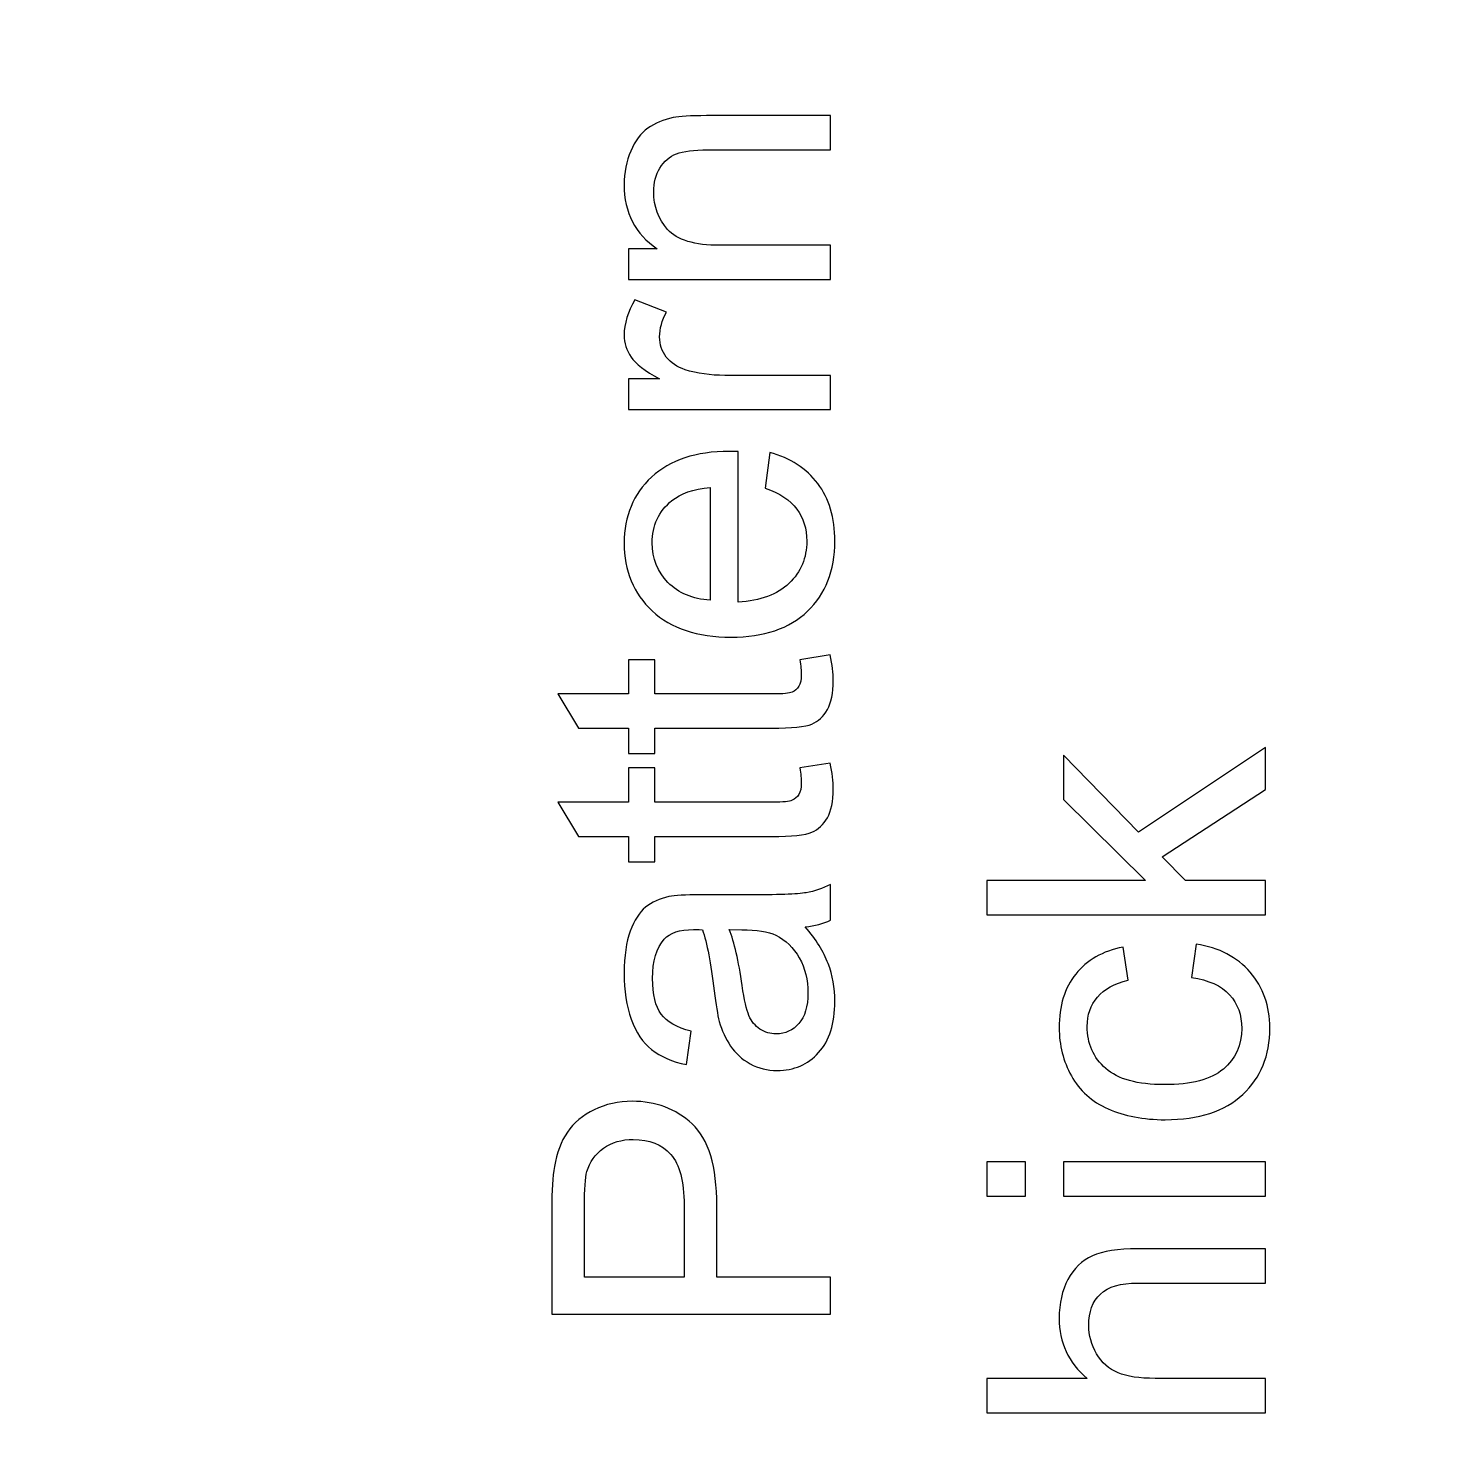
# Model space of a CAD drawing. Header units: millimetres. Extents: x -870 to 610, y 34 to 322.
# Drawn here: x 291.31 to 314.47, y 84.25 to 107.1 of the extents above; entities that cross this region are included whole.
import ezdxf

# ---------------------------------------------------------------- set-up
doc = ezdxf.new("R2010")
doc.units = ezdxf.units.MM
doc.header["$MEASUREMENT"] = 0
doc.layers.add('Layer 1', color=7, linetype='Continuous')

msp = doc.modelspace()

# ---------------------------------------------------------------- linework, layer by layer
at = {"layer": 'Layer 1', "lineweight": 18}
msp.add_open_spline([(332.6175, 120.2091), (331.9328, 109.9066), (326.5113, 102.8818), (326.7066, 93.4095), (326.7066, 93.4095), (325.8685, 97.7167), (325.0866, 101.7728), (324.2752, 106.3126), (324.2752, 106.3126), (323.774, 109.1172), (323.6294, 111.4457), (324.5257, 114.1865), (324.5257, 114.1865), (327.8142, 124.2438), (326.8103, 120.5565), (322.2841, 123.9994), (322.2841, 123.9994), (316.8559, 128.128), (319.6157, 133.1195), (320.0144, 138.9131), (320.0144, 138.9131), (320.3814, 144.2501), (317.1641, 151.1637), (316.8468, 160.7963), (316.8468, 160.7963), (316.427, 173.5515), (319.1108, 177.3388), (320.8758, 187.3063), (320.8758, 187.3063), (321.0554, 188.32), (321.0861, 189.1776), (321.2342, 189.8899), (321.2342, 189.8899), (321.2342, 189.8899), (321.2342, 189.8901), (321.2342, 189.8901), (321.2342, 189.8901), (321.2342, 189.8901), (321.9228, 199.9683), (321.9228, 199.9683), (321.9228, 199.9683), (321.9228, 199.9683), (320.0965, 209.656), (320.0965, 209.656), (320.0965, 209.656), (320.0965, 209.656), (316.7315, 223.237), (316.7315, 223.237), (316.7315, 223.237), (316.7315, 223.237), (315.22, 228.8882), (315.22, 228.8882), (315.22, 228.8882), (315.22, 228.8882), (311.9104, 240.695), (311.9104, 240.695), (311.9104, 240.695), (311.9104, 240.695), (308.6301, 250.4361), (308.6301, 250.4361), (308.6301, 250.4361), (308.6301, 250.4361), (307.4938, 253.9063), (307.4938, 253.9063), (307.4938, 253.9063), (307.4938, 253.9063), (304.574, 262.129), (304.574, 262.129), (304.574, 262.129), (304.5381, 262.1292), (304.5025, 262.1298), (304.4673, 262.1307), (304.4673, 262.1307), (304.4673, 262.1307), (303.9744, 263.8175), (303.9744, 263.8175), (303.9744, 263.8175), (303.9744, 263.8175), (300.3464, 272.5103), (300.3464, 272.5103), (300.3464, 272.5103), (300.3464, 272.5103), (297.2527, 279.3107), (297.2527, 279.3107), (297.2527, 279.3107), (297.2527, 279.3107), (291.7085, 288.572), (291.7085, 288.572), (291.7085, 288.572), (286.5392, 294.7515), (291.6481, 298.0772), (279.3339, 297.4577), (279.3339, 297.4577), (274.9129, 297.2353), (270.7661, 296.7683), (267.0115, 295.5717), (267.0115, 295.5717), (258.4017, 292.8276), (254.9068, 289.4547), (250.3618, 283.9873), (250.3618, 283.9873), (246.1652, 278.939), (242.4721, 272.5814), (240.1362, 265.6399), (240.1362, 265.6399), (238.8329, 261.7673), (238.83, 257.5742), (238.5284, 253.2405), (238.5284, 253.2405), (238.5284, 253.2405), (234.9497, 228.4279), (234.9497, 228.4279), (234.9497, 228.4279), (234.1747, 224.0565), (232.846, 220.9341), (231.9488, 217.0548), (231.9488, 217.0548), (230.6352, 211.375), (235.499, 211.5707), (233.2366, 205.8372), (233.2366, 205.8372), (231.417, 201.2261), (230.271, 200.7573), (231.682, 194.7066), (231.682, 194.7066), (233.9878, 184.8178), (236.6076, 184.2046), (232.3814, 171.0315), (232.3814, 171.0315), (229.4966, 162.0389), (221.8327, 133.5425), (223.8768, 123.6515), (223.8768, 123.6515), (225.0517, 117.9665), (227.4426, 118.7671), (229.7494, 115.447), (229.7494, 115.447), (233.5259, 110.0113), (226.4432, 100.9679), (233.7523, 91.9295), (233.7523, 91.9295), (236.3473, 88.7206), (237.5325, 87.5336), (238.8606, 82.6268), (238.8606, 82.6268), (243.1313, 66.8454), (244.6994, 67.7385), (257.9329, 59.3013), (257.9329, 59.3013), (261.5802, 56.9762), (263.234, 56.3204), (267.6793, 54.6008), (267.6793, 54.6008), (271.2603, 53.2154), (273.6585, 51.1714), (276.4887, 49.2569), (276.4887, 49.2569), (282.5342, 45.1678), (282.9796, 49.177), (288.1531, 48.3621), (288.1531, 48.3621), (291.5639, 47.8251), (294.2783, 43.4396), (297.6865, 43.5331), (297.6865, 43.5331), (303.4294, 43.6912), (301.188, 52.1105), (301.4263, 53.6511), (301.4263, 53.6511), (315.3787, 55.2097), (314.1157, 51.1433), (328.0115, 58.8002), (328.0115, 58.8002), (331.9214, 58.2927), (334.132, 59.2968), (338.7769, 57.8493), (338.7769, 57.8493), (346.8285, 55.3401), (345.5652, 46.2564), (352.715, 48.29), (352.715, 48.29), (356.5178, 49.3717), (357.9204, 59.6355), (367.6172, 68.6903), (367.6172, 68.6903), (371.6574, 72.4633), (374.5299, 77.143), (378.5512, 81.0429), (378.5512, 81.0429), (383.1373, 85.4906), (386.8883, 86.1717), (389.9183, 93.3134), (389.9183, 93.3134), (391.2226, 96.3874), (392.2851, 98.4941), (393.9106, 101.3305), (393.9106, 101.3305), (395.62, 104.3136), (396.8447, 105.833), (398.3015, 108.6025), (398.3015, 108.6025), (404.0878, 119.6044), (407.1152, 132.9808), (403.4503, 146.5534), (403.4503, 146.5534), (401.7639, 152.7994), (399.5885, 158.5347), (398.5197, 165.199), (398.5197, 165.199), (395.4677, 184.2244), (399.7565, 212.3394), (400.5166, 232.0842), (400.5166, 232.0842), (400.8024, 239.5106), (401.5158, 246.6631), (402.0454, 253.9439), (402.0454, 253.9439), (402.7024, 262.981), (404.2764, 267.9184), (398.5386, 273.247), (398.5386, 273.247), (396.7308, 274.8686), (387.2693, 282.3124), (385.5402, 282.9197), (385.5402, 282.9197), (384.4943, 283.2869), (382.1061, 283.7358), (380.7788, 284.1048), (380.7788, 284.1048), (379.4738, 280.4447), (375.923, 270.2337), (375.9882, 266.9426), (375.9882, 266.9426), (376.0408, 264.2755), (375.6945, 260.3292), (375.6167, 257.487), (375.6167, 257.487), (375.2214, 243.0724), (374.8293, 238.1401), (369.7869, 224.4674), (369.7869, 224.4674), (368.0027, 219.629), (366.4294, 216.8619), (365.1151, 211.5074), (365.1151, 211.5074), (364.2507, 207.986), (362.4767, 203.7305), (361.4024, 199.9133), (361.4024, 199.9133), (360.7466, 197.5823), (358.1516, 193.4724), (356.9381, 191.0302), (356.9381, 191.0302), (354.9587, 187.0468), (350.2661, 180.3701), (349.273, 176.8658), (349.273, 176.8658), (349.3367, 176.7933), (341.13, 156.3017), (340.6204, 154.8646), (340.6204, 154.8646), (336.5899, 143.4981), (333.5587, 132.2767), (332.6175, 120.2091)], degree=3, knots=[0, 0, 0, 0, 0.0149254, 0.0149254, 0.0149254, 0.0149254, 0.0298507, 0.0298507, 0.0298507, 0.0298507, 0.0447761, 0.0447761, 0.0447761, 0.0447761, 0.0597015, 0.0597015, 0.0597015, 0.0597015, 0.0746269, 0.0746269, 0.0746269, 0.0746269, 0.0895522, 0.0895522, 0.0895522, 0.0895522, 0.1044776, 0.1044776, 0.1044776, 0.1044776, 0.119403, 0.119403, 0.119403, 0.119403, 0.1343284, 0.1343284, 0.1343284, 0.1343284, 0.1492537, 0.1492537, 0.1492537, 0.1492537, 0.1641791, 0.1641791, 0.1641791, 0.1641791, 0.1791045, 0.1791045, 0.1791045, 0.1791045, 0.1940299, 0.1940299, 0.1940299, 0.1940299, 0.2089552, 0.2089552, 0.2089552, 0.2089552, 0.2238806, 0.2238806, 0.2238806, 0.2238806, 0.238806, 0.238806, 0.238806, 0.238806, 0.2537313, 0.2537313, 0.2537313, 0.2537313, 0.2686567, 0.2686567, 0.2686567, 0.2686567, 0.2835821, 0.2835821, 0.2835821, 0.2835821, 0.2985075, 0.2985075, 0.2985075, 0.2985075, 0.3134328, 0.3134328, 0.3134328, 0.3134328, 0.3283582, 0.3283582, 0.3283582, 0.3283582, 0.3432836, 0.3432836, 0.3432836, 0.3432836, 0.358209, 0.358209, 0.358209, 0.358209, 0.3731343, 0.3731343, 0.3731343, 0.3731343, 0.3880597, 0.3880597, 0.3880597, 0.3880597, 0.4029851, 0.4029851, 0.4029851, 0.4029851, 0.4179104, 0.4179104, 0.4179104, 0.4179104, 0.4328358, 0.4328358, 0.4328358, 0.4328358, 0.4477612, 0.4477612, 0.4477612, 0.4477612, 0.4626866, 0.4626866, 0.4626866, 0.4626866, 0.4776119, 0.4776119, 0.4776119, 0.4776119, 0.4925373, 0.4925373, 0.4925373, 0.4925373, 0.5074627, 0.5074627, 0.5074627, 0.5074627, 0.5223881, 0.5223881, 0.5223881, 0.5223881, 0.5373134, 0.5373134, 0.5373134, 0.5373134, 0.5522388, 0.5522388, 0.5522388, 0.5522388, 0.5671642, 0.5671642, 0.5671642, 0.5671642, 0.5820896, 0.5820896, 0.5820896, 0.5820896, 0.5970149, 0.5970149, 0.5970149, 0.5970149, 0.6119403, 0.6119403, 0.6119403, 0.6119403, 0.6268657, 0.6268657, 0.6268657, 0.6268657, 0.641791, 0.641791, 0.641791, 0.641791, 0.6567164, 0.6567164, 0.6567164, 0.6567164, 0.6716418, 0.6716418, 0.6716418, 0.6716418, 0.6865672, 0.6865672, 0.6865672, 0.6865672, 0.7014925, 0.7014925, 0.7014925, 0.7014925, 0.7164179, 0.7164179, 0.7164179, 0.7164179, 0.7313433, 0.7313433, 0.7313433, 0.7313433, 0.7462687, 0.7462687, 0.7462687, 0.7462687, 0.761194, 0.761194, 0.761194, 0.761194, 0.7761194, 0.7761194, 0.7761194, 0.7761194, 0.7910448, 0.7910448, 0.7910448, 0.7910448, 0.8059701, 0.8059701, 0.8059701, 0.8059701, 0.8208955, 0.8208955, 0.8208955, 0.8208955, 0.8358209, 0.8358209, 0.8358209, 0.8358209, 0.8507463, 0.8507463, 0.8507463, 0.8507463, 0.8656716, 0.8656716, 0.8656716, 0.8656716, 0.880597, 0.880597, 0.880597, 0.880597, 0.8955224, 0.8955224, 0.8955224, 0.8955224, 0.9104478, 0.9104478, 0.9104478, 0.9104478, 0.9253731, 0.9253731, 0.9253731, 0.9253731, 0.9402985, 0.9402985, 0.9402985, 0.9402985, 0.9552239, 0.9552239, 0.9552239, 0.9552239, 0.9701493, 0.9701493, 0.9701493, 0.9701493, 1, 1, 1, 1], dxfattribs=at)
at = {"layer": 'Layer 1'}
for points, knots in [([(304.3945, 103.0029), (304.3945, 103.0029), (301.0988, 103.0029), (301.0988, 103.0029), (301.0988, 103.0029), (301.0988, 103.0029), (301.0988, 103.5046), (301.0988, 103.5046), (301.0988, 103.5046), (301.0988, 103.5046), (301.5666, 103.5046), (301.5666, 103.5046), (301.5666, 103.5046), (301.2079, 103.7459), (301.029, 104.0951), (301.029, 104.5512), (301.029, 104.5512), (301.029, 104.7502), (301.065, 104.9322), (301.1359, 105.0984), (301.1359, 105.0984), (301.2068, 105.2646), (301.301, 105.3894), (301.4163, 105.472), (301.4163, 105.472), (301.5317, 105.5545), (301.6693, 105.6128), (301.828, 105.6456), (301.828, 105.6456), (301.9318, 105.6657), (302.1127, 105.6763), (302.371, 105.6763), (302.371, 105.6763), (302.371, 105.6763), (304.3945, 105.6763), (304.3945, 105.6763), (304.3945, 105.6763), (304.3945, 105.6763), (304.3945, 105.1175), (304.3945, 105.1175), (304.3945, 105.1175), (304.3945, 105.1175), (302.3921, 105.1175), (302.3921, 105.1175), (302.3921, 105.1175), (302.1646, 105.1175), (301.9942, 105.0963), (301.882, 105.0529), (301.882, 105.0529), (301.7698, 105.0095), (301.6799, 104.9322), (301.6121, 104.8222), (301.6121, 104.8222), (301.5455, 104.7121), (301.5116, 104.5819), (301.5116, 104.4338), (301.5116, 104.4338), (301.5116, 104.1967), (301.5867, 103.9924), (301.7381, 103.8199), (301.7381, 103.8199), (301.8884, 103.6474), (302.1752, 103.5617), (302.5964, 103.5617), (302.5964, 103.5617), (302.5964, 103.5617), (304.3945, 103.5617), (304.3945, 103.5617), (304.3945, 103.5617), (304.3945, 103.5617), (304.3945, 103.0029), (304.3945, 103.0029)], [0, 0, 0, 0, 0.0526316, 0.0526316, 0.0526316, 0.0526316, 0.1052632, 0.1052632, 0.1052632, 0.1052632, 0.1578947, 0.1578947, 0.1578947, 0.1578947, 0.2105263, 0.2105263, 0.2105263, 0.2105263, 0.2631579, 0.2631579, 0.2631579, 0.2631579, 0.3157895, 0.3157895, 0.3157895, 0.3157895, 0.3684211, 0.3684211, 0.3684211, 0.3684211, 0.4210526, 0.4210526, 0.4210526, 0.4210526, 0.4736842, 0.4736842, 0.4736842, 0.4736842, 0.5263158, 0.5263158, 0.5263158, 0.5263158, 0.5789474, 0.5789474, 0.5789474, 0.5789474, 0.6315789, 0.6315789, 0.6315789, 0.6315789, 0.6842105, 0.6842105, 0.6842105, 0.6842105, 0.7368421, 0.7368421, 0.7368421, 0.7368421, 0.7894737, 0.7894737, 0.7894737, 0.7894737, 0.8421053, 0.8421053, 0.8421053, 0.8421053, 0.8947368, 0.8947368, 0.8947368, 0.8947368, 1, 1, 1, 1]), ([(304.3945, 100.882), (304.3945, 100.882), (301.0988, 100.882), (301.0988, 100.882), (301.0988, 100.882), (301.0988, 100.882), (301.0988, 101.3836), (301.0988, 101.3836), (301.0988, 101.3836), (301.0988, 101.3836), (301.6037, 101.3836), (301.6037, 101.3836), (301.6037, 101.3836), (301.3698, 101.5117), (301.2153, 101.6302), (301.1412, 101.7392), (301.1412, 101.7392), (301.066, 101.8482), (301.029, 101.9678), (301.029, 102.098), (301.029, 102.098), (301.029, 102.2864), (301.0883, 102.4779), (301.2057, 102.6727), (301.2057, 102.6727), (301.2057, 102.6727), (301.7211, 102.4737), (301.7211, 102.4737), (301.7211, 102.4737), (301.6449, 102.3382), (301.6068, 102.2028), (301.6068, 102.0673), (301.6068, 102.0673), (301.6068, 101.9456), (301.6439, 101.8366), (301.7169, 101.7403), (301.7169, 101.7403), (301.7899, 101.644), (301.8915, 101.5752), (302.0217, 101.5339), (302.0217, 101.5339), (302.2196, 101.4714), (302.4366, 101.4408), (302.6726, 101.4408), (302.6726, 101.4408), (302.6726, 101.4408), (304.3945, 101.4408), (304.3945, 101.4408), (304.3945, 101.4408), (304.3945, 101.4408), (304.3945, 100.882), (304.3945, 100.882)], [0, 0, 0, 0, 0.0714286, 0.0714286, 0.0714286, 0.0714286, 0.1428571, 0.1428571, 0.1428571, 0.1428571, 0.2142857, 0.2142857, 0.2142857, 0.2142857, 0.2857143, 0.2857143, 0.2857143, 0.2857143, 0.3571429, 0.3571429, 0.3571429, 0.3571429, 0.4285714, 0.4285714, 0.4285714, 0.4285714, 0.5, 0.5, 0.5, 0.5, 0.5714286, 0.5714286, 0.5714286, 0.5714286, 0.6428571, 0.6428571, 0.6428571, 0.6428571, 0.7142857, 0.7142857, 0.7142857, 0.7142857, 0.7857143, 0.7857143, 0.7857143, 0.7857143, 0.8571429, 0.8571429, 0.8571429, 0.8571429, 1, 1, 1, 1]), ([(303.3277, 99.6045), (303.3277, 99.6045), (303.4039, 100.1824), (303.4039, 100.1824), (303.4039, 100.1824), (303.7394, 100.0924), (304.0008, 99.9241), (304.186, 99.6786), (304.186, 99.6786), (304.3712, 99.4331), (304.4644, 99.1198), (304.4644, 98.7377), (304.4644, 98.7377), (304.4644, 98.2572), (304.3162, 97.8762), (304.0198, 97.5947), (304.0198, 97.5947), (303.7246, 97.3132), (303.3086, 97.1725), (302.7742, 97.1725), (302.7742, 97.1725), (302.2217, 97.1725), (301.7921, 97.3143), (301.4873, 97.599), (301.4873, 97.599), (301.1814, 97.8837), (301.029, 98.253), (301.029, 98.707), (301.029, 98.707), (301.029, 99.1462), (301.1782, 99.505), (301.4777, 99.7834), (301.4777, 99.7834), (301.7772, 100.0617), (302.1985, 100.2014), (302.7414, 100.2014), (302.7414, 100.2014), (302.7742, 100.2014), (302.8239, 100.2003), (302.8895, 100.1982), (302.8895, 100.1982), (302.8895, 100.1982), (302.8895, 97.744), (302.8895, 97.744), (302.8895, 97.744), (303.2504, 97.7651), (303.5277, 97.8667), (303.7193, 98.0509), (303.7193, 98.0509), (303.9108, 98.234), (304.0071, 98.4636), (304.0071, 98.7377), (304.0071, 98.7377), (304.0071, 98.942), (303.9532, 99.1166), (303.8452, 99.2605), (303.8452, 99.2605), (303.7373, 99.4055), (303.5648, 99.5198), (303.3277, 99.6045)], [0, 0, 0, 0, 0.0625, 0.0625, 0.0625, 0.0625, 0.125, 0.125, 0.125, 0.125, 0.1875, 0.1875, 0.1875, 0.1875, 0.25, 0.25, 0.25, 0.25, 0.3125, 0.3125, 0.3125, 0.3125, 0.375, 0.375, 0.375, 0.375, 0.4375, 0.4375, 0.4375, 0.4375, 0.5, 0.5, 0.5, 0.5, 0.5625, 0.5625, 0.5625, 0.5625, 0.625, 0.625, 0.625, 0.625, 0.6875, 0.6875, 0.6875, 0.6875, 0.75, 0.75, 0.75, 0.75, 0.8125, 0.8125, 0.8125, 0.8125, 0.875, 0.875, 0.875, 0.875, 1, 1, 1, 1]), ([(302.4323, 97.7757), (302.4323, 97.7757), (302.4323, 99.6109), (302.4323, 99.6109), (302.4323, 99.6109), (302.1551, 99.5865), (301.9476, 99.5156), (301.809, 99.4002), (301.809, 99.4002), (301.5941, 99.2235), (301.4862, 98.9928), (301.4862, 98.7102), (301.4862, 98.7102), (301.4862, 98.4541), (301.5719, 98.2393), (301.7434, 98.0646), (301.7434, 98.0646), (301.9148, 97.8911), (302.1445, 97.7948), (302.4323, 97.7757)], [0, 0, 0, 0, 0.1666667, 0.1666667, 0.1666667, 0.1666667, 0.3333333, 0.3333333, 0.3333333, 0.3333333, 0.5, 0.5, 0.5, 0.5, 0.6666667, 0.6666667, 0.6666667, 0.6666667, 1, 1, 1, 1]), ([(303.896, 96.8053), (303.896, 96.8053), (304.3892, 96.8815), (304.3892, 96.8815), (304.3892, 96.8815), (304.422, 96.7248), (304.439, 96.5841), (304.439, 96.4613), (304.439, 96.4613), (304.439, 96.2592), (304.4072, 96.1025), (304.3426, 95.9903), (304.3426, 95.9903), (304.2781, 95.8792), (304.1945, 95.8009), (304.0897, 95.7554), (304.0897, 95.7554), (303.9849, 95.7099), (303.7648, 95.6877), (303.4293, 95.6877), (303.4293, 95.6877), (303.4293, 95.6877), (301.5306, 95.6877), (301.5306, 95.6877), (301.5306, 95.6877), (301.5306, 95.6877), (301.5306, 95.2749), (301.5306, 95.2749), (301.5306, 95.2749), (301.5306, 95.2749), (301.0988, 95.2749), (301.0988, 95.2749), (301.0988, 95.2749), (301.0988, 95.2749), (301.0988, 95.6877), (301.0988, 95.6877), (301.0988, 95.6877), (301.0988, 95.6877), (300.2839, 95.6877), (300.2839, 95.6877), (300.2839, 95.6877), (300.2839, 95.6877), (299.9484, 96.2465), (299.9484, 96.2465), (299.9484, 96.2465), (299.9484, 96.2465), (301.0988, 96.2465), (301.0988, 96.2465), (301.0988, 96.2465), (301.0988, 96.2465), (301.0988, 96.8053), (301.0988, 96.8053), (301.0988, 96.8053), (301.0988, 96.8053), (301.5306, 96.8053), (301.5306, 96.8053), (301.5306, 96.8053), (301.5306, 96.8053), (301.5306, 96.2465), (301.5306, 96.2465), (301.5306, 96.2465), (301.5306, 96.2465), (303.461, 96.2465), (303.461, 96.2465), (303.461, 96.2465), (303.6209, 96.2465), (303.7235, 96.256), (303.769, 96.2761), (303.769, 96.2761), (303.8145, 96.2951), (303.8505, 96.3269), (303.878, 96.3713), (303.878, 96.3713), (303.9045, 96.4158), (303.9182, 96.4793), (303.9182, 96.5618), (303.9182, 96.5618), (303.9182, 96.6232), (303.9108, 96.7047), (303.896, 96.8053)], [0, 0, 0, 0, 0.047619, 0.047619, 0.047619, 0.047619, 0.0952381, 0.0952381, 0.0952381, 0.0952381, 0.1428571, 0.1428571, 0.1428571, 0.1428571, 0.1904762, 0.1904762, 0.1904762, 0.1904762, 0.2380952, 0.2380952, 0.2380952, 0.2380952, 0.2857143, 0.2857143, 0.2857143, 0.2857143, 0.3333333, 0.3333333, 0.3333333, 0.3333333, 0.3809524, 0.3809524, 0.3809524, 0.3809524, 0.4285714, 0.4285714, 0.4285714, 0.4285714, 0.4761905, 0.4761905, 0.4761905, 0.4761905, 0.5238095, 0.5238095, 0.5238095, 0.5238095, 0.5714286, 0.5714286, 0.5714286, 0.5714286, 0.6190476, 0.6190476, 0.6190476, 0.6190476, 0.6666667, 0.6666667, 0.6666667, 0.6666667, 0.7142857, 0.7142857, 0.7142857, 0.7142857, 0.7619048, 0.7619048, 0.7619048, 0.7619048, 0.8095238, 0.8095238, 0.8095238, 0.8095238, 0.8571429, 0.8571429, 0.8571429, 0.8571429, 0.9047619, 0.9047619, 0.9047619, 0.9047619, 1, 1, 1, 1]), ([(311.4884, 92.6459), (311.4884, 92.6459), (306.9418, 92.6459), (306.9418, 92.6459), (306.9418, 92.6459), (306.9418, 92.6459), (306.9418, 93.2047), (306.9418, 93.2047), (306.9418, 93.2047), (306.9418, 93.2047), (309.5315, 93.2047), (309.5315, 93.2047), (309.5315, 93.2047), (309.5315, 93.2047), (308.1927, 94.5255), (308.1927, 94.5255), (308.1927, 94.5255), (308.1927, 94.5255), (308.1927, 95.2473), (308.1927, 95.2473), (308.1927, 95.2473), (308.1927, 95.2473), (309.4172, 93.99), (309.4172, 93.99), (309.4172, 93.99), (309.4172, 93.99), (311.4884, 95.3743), (311.4884, 95.3743), (311.4884, 95.3743), (311.4884, 95.3743), (311.4884, 94.6864), (311.4884, 94.6864), (311.4884, 94.6864), (311.4884, 94.6864), (309.8046, 93.5921), (309.8046, 93.5921), (309.8046, 93.5921), (309.8046, 93.5921), (310.1814, 93.2047), (310.1814, 93.2047), (310.1814, 93.2047), (310.1814, 93.2047), (311.4884, 93.2047), (311.4884, 93.2047), (311.4884, 93.2047), (311.4884, 93.2047), (311.4884, 92.6459), (311.4884, 92.6459)], [0, 0, 0, 0, 0.0769231, 0.0769231, 0.0769231, 0.0769231, 0.1538462, 0.1538462, 0.1538462, 0.1538462, 0.2307692, 0.2307692, 0.2307692, 0.2307692, 0.3076923, 0.3076923, 0.3076923, 0.3076923, 0.3846154, 0.3846154, 0.3846154, 0.3846154, 0.4615385, 0.4615385, 0.4615385, 0.4615385, 0.5384615, 0.5384615, 0.5384615, 0.5384615, 0.6153846, 0.6153846, 0.6153846, 0.6153846, 0.6923077, 0.6923077, 0.6923077, 0.6923077, 0.7692308, 0.7692308, 0.7692308, 0.7692308, 0.8461538, 0.8461538, 0.8461538, 0.8461538, 1, 1, 1, 1]), ([(303.896, 95.0411), (303.896, 95.0411), (304.3892, 95.1173), (304.3892, 95.1173), (304.3892, 95.1173), (304.422, 94.9606), (304.439, 94.8199), (304.439, 94.6971), (304.439, 94.6971), (304.439, 94.495), (304.4072, 94.3383), (304.3426, 94.2261), (304.3426, 94.2261), (304.2781, 94.115), (304.1945, 94.0367), (304.0897, 93.9912), (304.0897, 93.9912), (303.9849, 93.9457), (303.7648, 93.9235), (303.4293, 93.9235), (303.4293, 93.9235), (303.4293, 93.9235), (301.5306, 93.9235), (301.5306, 93.9235), (301.5306, 93.9235), (301.5306, 93.9235), (301.5306, 93.5107), (301.5306, 93.5107), (301.5306, 93.5107), (301.5306, 93.5107), (301.0988, 93.5107), (301.0988, 93.5107), (301.0988, 93.5107), (301.0988, 93.5107), (301.0988, 93.9235), (301.0988, 93.9235), (301.0988, 93.9235), (301.0988, 93.9235), (300.2839, 93.9235), (300.2839, 93.9235), (300.2839, 93.9235), (300.2839, 93.9235), (299.9484, 94.4823), (299.9484, 94.4823), (299.9484, 94.4823), (299.9484, 94.4823), (301.0988, 94.4823), (301.0988, 94.4823), (301.0988, 94.4823), (301.0988, 94.4823), (301.0988, 95.0411), (301.0988, 95.0411), (301.0988, 95.0411), (301.0988, 95.0411), (301.5306, 95.0411), (301.5306, 95.0411), (301.5306, 95.0411), (301.5306, 95.0411), (301.5306, 94.4823), (301.5306, 94.4823), (301.5306, 94.4823), (301.5306, 94.4823), (303.461, 94.4823), (303.461, 94.4823), (303.461, 94.4823), (303.6209, 94.4823), (303.7235, 94.4918), (303.769, 94.5119), (303.769, 94.5119), (303.8145, 94.5309), (303.8505, 94.5627), (303.878, 94.6071), (303.878, 94.6071), (303.9045, 94.6516), (303.9182, 94.7151), (303.9182, 94.7976), (303.9182, 94.7976), (303.9182, 94.859), (303.9108, 94.9405), (303.896, 95.0411)], [0, 0, 0, 0, 0.047619, 0.047619, 0.047619, 0.047619, 0.0952381, 0.0952381, 0.0952381, 0.0952381, 0.1428571, 0.1428571, 0.1428571, 0.1428571, 0.1904762, 0.1904762, 0.1904762, 0.1904762, 0.2380952, 0.2380952, 0.2380952, 0.2380952, 0.2857143, 0.2857143, 0.2857143, 0.2857143, 0.3333333, 0.3333333, 0.3333333, 0.3333333, 0.3809524, 0.3809524, 0.3809524, 0.3809524, 0.4285714, 0.4285714, 0.4285714, 0.4285714, 0.4761905, 0.4761905, 0.4761905, 0.4761905, 0.5238095, 0.5238095, 0.5238095, 0.5238095, 0.5714286, 0.5714286, 0.5714286, 0.5714286, 0.6190476, 0.6190476, 0.6190476, 0.6190476, 0.6666667, 0.6666667, 0.6666667, 0.6666667, 0.7142857, 0.7142857, 0.7142857, 0.7142857, 0.7619048, 0.7619048, 0.7619048, 0.7619048, 0.8095238, 0.8095238, 0.8095238, 0.8095238, 0.8571429, 0.8571429, 0.8571429, 0.8571429, 0.9047619, 0.9047619, 0.9047619, 0.9047619, 1, 1, 1, 1]), ([(303.9817, 92.4492), (304.1585, 92.2417), (304.2823, 92.0417), (304.3553, 91.8501), (304.3553, 91.8501), (304.4284, 91.6586), (304.4644, 91.4533), (304.4644, 91.2331), (304.4644, 91.2331), (304.4644, 90.8712), (304.3765, 90.5928), (304.1998, 90.3981), (304.1998, 90.3981), (304.0241, 90.2034), (303.7987, 90.106), (303.5245, 90.106), (303.5245, 90.106), (303.3637, 90.106), (303.2166, 90.143), (303.0832, 90.2161), (303.0832, 90.2161), (302.9499, 90.2902), (302.844, 90.3865), (302.7636, 90.505), (302.7636, 90.505), (302.6832, 90.6246), (302.6218, 90.7579), (302.5805, 90.9072), (302.5805, 90.9072), (302.5519, 91.0172), (302.5244, 91.1834), (302.4969, 91.4046), (302.4969, 91.4046), (302.444, 91.8554), (302.3794, 92.1888), (302.3053, 92.4015), (302.3053, 92.4015), (302.2291, 92.4036), (302.1805, 92.4047), (302.1604, 92.4047), (302.1604, 92.4047), (301.9339, 92.4047), (301.7741, 92.3518), (301.6809, 92.246), (301.6809, 92.246), (301.555, 92.1031), (301.4925, 91.8904), (301.4925, 91.6088), (301.4925, 91.6088), (301.4925, 91.3453), (301.5391, 91.1506), (301.6312, 91.0257), (301.6312, 91.0257), (301.7233, 90.8998), (301.8873, 90.8077), (302.1212, 90.7474), (302.1212, 90.7474), (302.1212, 90.7474), (302.045, 90.2013), (302.045, 90.2013), (302.045, 90.2013), (301.8111, 90.251), (301.6217, 90.3325), (301.4777, 90.4468), (301.4777, 90.4468), (301.3338, 90.5611), (301.2237, 90.7262), (301.1454, 90.9421), (301.1454, 90.9421), (301.0682, 91.1569), (301.029, 91.4078), (301.029, 91.6914), (301.029, 91.6914), (301.029, 91.9729), (301.0618, 92.2026), (301.1285, 92.3793), (301.1285, 92.3793), (301.1952, 92.555), (301.2777, 92.6852), (301.3782, 92.7677), (301.3782, 92.7677), (301.4788, 92.8503), (301.6058, 92.9085), (301.7592, 92.9423), (301.7592, 92.9423), (301.8545, 92.9603), (302.0259, 92.9699), (302.2725, 92.9699), (302.2725, 92.9699), (302.2725, 92.9699), (303.0134, 92.9699), (303.0134, 92.9699), (303.0134, 92.9699), (303.5309, 92.9699), (303.8579, 92.9815), (303.9966, 93.0048), (303.9966, 93.0048), (304.1352, 93.027), (304.2675, 93.0736), (304.3945, 93.1413), (304.3945, 93.1413), (304.3945, 93.1413), (304.3945, 92.5571), (304.3945, 92.5571), (304.3945, 92.5571), (304.277, 92.501), (304.1394, 92.465), (303.9817, 92.4492)], [0, 0, 0, 0, 0.0357143, 0.0357143, 0.0357143, 0.0357143, 0.0714286, 0.0714286, 0.0714286, 0.0714286, 0.1071429, 0.1071429, 0.1071429, 0.1071429, 0.1428571, 0.1428571, 0.1428571, 0.1428571, 0.1785714, 0.1785714, 0.1785714, 0.1785714, 0.2142857, 0.2142857, 0.2142857, 0.2142857, 0.25, 0.25, 0.25, 0.25, 0.2857143, 0.2857143, 0.2857143, 0.2857143, 0.3214286, 0.3214286, 0.3214286, 0.3214286, 0.3571429, 0.3571429, 0.3571429, 0.3571429, 0.3928571, 0.3928571, 0.3928571, 0.3928571, 0.4285714, 0.4285714, 0.4285714, 0.4285714, 0.4642857, 0.4642857, 0.4642857, 0.4642857, 0.5, 0.5, 0.5, 0.5, 0.5357143, 0.5357143, 0.5357143, 0.5357143, 0.5714286, 0.5714286, 0.5714286, 0.5714286, 0.6071429, 0.6071429, 0.6071429, 0.6071429, 0.6428571, 0.6428571, 0.6428571, 0.6428571, 0.6785714, 0.6785714, 0.6785714, 0.6785714, 0.7142857, 0.7142857, 0.7142857, 0.7142857, 0.75, 0.75, 0.75, 0.75, 0.7857143, 0.7857143, 0.7857143, 0.7857143, 0.8214286, 0.8214286, 0.8214286, 0.8214286, 0.8571429, 0.8571429, 0.8571429, 0.8571429, 0.8928571, 0.8928571, 0.8928571, 0.8928571, 0.9285714, 0.9285714, 0.9285714, 0.9285714, 1, 1, 1, 1]), ([(302.7435, 92.4047), (302.826, 92.2015), (302.8959, 91.8967), (302.953, 91.4903), (302.953, 91.4903), (302.9859, 91.2596), (303.0229, 91.0966), (303.0642, 91.0014), (303.0642, 91.0014), (303.1054, 90.9061), (303.1658, 90.8331), (303.2441, 90.7812), (303.2441, 90.7812), (303.3235, 90.7294), (303.4113, 90.7029), (303.5087, 90.7029), (303.5087, 90.7029), (303.6558, 90.7029), (303.7796, 90.759), (303.878, 90.8722), (303.878, 90.8722), (303.9765, 90.9855), (304.0262, 91.1506), (304.0262, 91.3675), (304.0262, 91.3675), (304.0262, 91.5824), (303.9796, 91.7739), (303.8854, 91.9422), (303.8854, 91.9422), (303.7923, 92.1094), (303.6642, 92.2333), (303.5023, 92.3116), (303.5023, 92.3116), (303.3764, 92.3719), (303.1912, 92.4015), (302.9467, 92.4015), (302.9467, 92.4015), (302.9467, 92.4015), (302.7435, 92.4047), (302.7435, 92.4047)], [0, 0, 0, 0, 0.0909091, 0.0909091, 0.0909091, 0.0909091, 0.1818182, 0.1818182, 0.1818182, 0.1818182, 0.2727273, 0.2727273, 0.2727273, 0.2727273, 0.3636364, 0.3636364, 0.3636364, 0.3636364, 0.4545455, 0.4545455, 0.4545455, 0.4545455, 0.5454545, 0.5454545, 0.5454545, 0.5454545, 0.6363636, 0.6363636, 0.6363636, 0.6363636, 0.7272727, 0.7272727, 0.7272727, 0.7272727, 0.8181818, 0.8181818, 0.8181818, 0.8181818, 1, 1, 1, 1]), ([(310.2819, 91.6215), (310.2819, 91.6215), (310.3581, 92.1676), (310.3581, 92.1676), (310.3581, 92.1676), (310.7338, 92.1072), (311.027, 91.9548), (311.2397, 91.7082), (311.2397, 91.7082), (311.4524, 91.4616), (311.5583, 91.1579), (311.5583, 90.7991), (311.5583, 90.7991), (311.5583, 90.3493), (311.4111, 89.9874), (311.1169, 89.7143), (311.1169, 89.7143), (310.8227, 89.4402), (310.4015, 89.3037), (309.8533, 89.3037), (309.8533, 89.3037), (309.4977, 89.3037), (309.1876, 89.363), (308.9219, 89.4804), (308.9219, 89.4804), (308.6552, 89.5979), (308.4552, 89.7768), (308.3229, 90.0181), (308.3229, 90.0181), (308.1896, 90.2583), (308.1229, 90.5197), (308.1229, 90.8034), (308.1229, 90.8034), (308.1229, 91.16), (308.2129, 91.4532), (308.3938, 91.6797), (308.3938, 91.6797), (308.5748, 91.9072), (308.832, 92.0533), (309.1643, 92.1168), (309.1643, 92.1168), (309.1643, 92.1168), (309.2468, 91.577), (309.2468, 91.577), (309.2468, 91.577), (309.0257, 91.5251), (308.8595, 91.4341), (308.7473, 91.3018), (308.7473, 91.3018), (308.6362, 91.1706), (308.5801, 91.0119), (308.5801, 90.8256), (308.5801, 90.8256), (308.5801, 90.5441), (308.6806, 90.3155), (308.8817, 90.1387), (308.8817, 90.1387), (309.0839, 89.963), (309.4014, 89.8752), (309.8374, 89.8752), (309.8374, 89.8752), (310.2798, 89.8752), (310.6005, 89.9599), (310.8005, 90.1292), (310.8005, 90.1292), (311.0005, 90.2996), (311.101, 90.5208), (311.101, 90.7928), (311.101, 90.7928), (311.101, 91.0129), (311.0344, 91.196), (310.9, 91.3421), (310.9, 91.3421), (310.7666, 91.4892), (310.5602, 91.5823), (310.2819, 91.6215)], [0, 0, 0, 0, 0.05, 0.05, 0.05, 0.05, 0.1, 0.1, 0.1, 0.1, 0.15, 0.15, 0.15, 0.15, 0.2, 0.2, 0.2, 0.2, 0.25, 0.25, 0.25, 0.25, 0.3, 0.3, 0.3, 0.3, 0.35, 0.35, 0.35, 0.35, 0.4, 0.4, 0.4, 0.4, 0.45, 0.45, 0.45, 0.45, 0.5, 0.5, 0.5, 0.5, 0.55, 0.55, 0.55, 0.55, 0.6, 0.6, 0.6, 0.6, 0.65, 0.65, 0.65, 0.65, 0.7, 0.7, 0.7, 0.7, 0.75, 0.75, 0.75, 0.75, 0.8, 0.8, 0.8, 0.8, 0.85, 0.85, 0.85, 0.85, 0.9, 0.9, 0.9, 0.9, 1, 1, 1, 1]), ([(304.3945, 86.1309), (304.3945, 86.1309), (299.8479, 86.1309), (299.8479, 86.1309), (299.8479, 86.1309), (299.8479, 86.1309), (299.8479, 87.8475), (299.8479, 87.8475), (299.8479, 87.8475), (299.8479, 88.1491), (299.8627, 88.3798), (299.8913, 88.5396), (299.8913, 88.5396), (299.9283, 88.7629), (299.9992, 88.9503), (300.103, 89.1016), (300.103, 89.1016), (300.2077, 89.2529), (300.3538, 89.3746), (300.5411, 89.4667), (300.5411, 89.4667), (300.7284, 89.5588), (300.9348, 89.6043), (301.1602, 89.6043), (301.1602, 89.6043), (301.5455, 89.6043), (301.8725, 89.4815), (302.1392, 89.2349), (302.1392, 89.2349), (302.4069, 88.9894), (302.5403, 88.5439), (302.5403, 87.9004), (302.5403, 87.9004), (302.5403, 87.9004), (302.5403, 86.7341), (302.5403, 86.7341), (302.5403, 86.7341), (302.5403, 86.7341), (304.3945, 86.7341), (304.3945, 86.7341), (304.3945, 86.7341), (304.3945, 86.7341), (304.3945, 86.1309), (304.3945, 86.1309)], [0, 0, 0, 0, 0.0833333, 0.0833333, 0.0833333, 0.0833333, 0.1666667, 0.1666667, 0.1666667, 0.1666667, 0.25, 0.25, 0.25, 0.25, 0.3333333, 0.3333333, 0.3333333, 0.3333333, 0.4166667, 0.4166667, 0.4166667, 0.4166667, 0.5, 0.5, 0.5, 0.5, 0.5833333, 0.5833333, 0.5833333, 0.5833333, 0.6666667, 0.6666667, 0.6666667, 0.6666667, 0.75, 0.75, 0.75, 0.75, 0.8333333, 0.8333333, 0.8333333, 0.8333333, 1, 1, 1, 1]), ([(302.0069, 86.7341), (302.0069, 86.7341), (302.0069, 87.9089), (302.0069, 87.9089), (302.0069, 87.9089), (302.0069, 88.2983), (301.9349, 88.5735), (301.7899, 88.7375), (301.7899, 88.7375), (301.6449, 88.9005), (301.4417, 88.982), (301.1782, 88.982), (301.1782, 88.982), (300.9888, 88.982), (300.8258, 88.9344), (300.6903, 88.8381), (300.6903, 88.8381), (300.5549, 88.7418), (300.4649, 88.6148), (300.4215, 88.4581), (300.4215, 88.4581), (300.3951, 88.3565), (300.3813, 88.1692), (300.3813, 87.8972), (300.3813, 87.8972), (300.3813, 87.8972), (300.3813, 86.7341), (300.3813, 86.7341), (300.3813, 86.7341), (300.3813, 86.7341), (302.0069, 86.7341), (302.0069, 86.7341)], [0, 0, 0, 0, 0.1111111, 0.1111111, 0.1111111, 0.1111111, 0.2222222, 0.2222222, 0.2222222, 0.2222222, 0.3333333, 0.3333333, 0.3333333, 0.3333333, 0.4444444, 0.4444444, 0.4444444, 0.4444444, 0.5555556, 0.5555556, 0.5555556, 0.5555556, 0.6666667, 0.6666667, 0.6666667, 0.6666667, 0.7777778, 0.7777778, 0.7777778, 0.7777778, 1, 1, 1, 1]), ([(307.5768, 88.058), (307.5768, 88.058), (306.9418, 88.058), (306.9418, 88.058), (306.9418, 88.058), (306.9418, 88.058), (306.9418, 88.6168), (306.9418, 88.6168), (306.9418, 88.6168), (306.9418, 88.6168), (307.5768, 88.6168), (307.5768, 88.6168), (307.5768, 88.6168), (307.5768, 88.6168), (307.5768, 88.058), (307.5768, 88.058)], [0, 0, 0, 0, 0.2, 0.2, 0.2, 0.2, 0.4, 0.4, 0.4, 0.4, 0.6, 0.6, 0.6, 0.6, 1, 1, 1, 1]), ([(311.4884, 88.058), (311.4884, 88.058), (308.1927, 88.058), (308.1927, 88.058), (308.1927, 88.058), (308.1927, 88.058), (308.1927, 88.6168), (308.1927, 88.6168), (308.1927, 88.6168), (308.1927, 88.6168), (311.4884, 88.6168), (311.4884, 88.6168), (311.4884, 88.6168), (311.4884, 88.6168), (311.4884, 88.058), (311.4884, 88.058)], [0, 0, 0, 0, 0.2, 0.2, 0.2, 0.2, 0.4, 0.4, 0.4, 0.4, 0.6, 0.6, 0.6, 0.6, 1, 1, 1, 1]), ([(311.4884, 84.5263), (311.4884, 84.5263), (306.9418, 84.5263), (306.9418, 84.5263), (306.9418, 84.5263), (306.9418, 84.5263), (306.9418, 85.0851), (306.9418, 85.0851), (306.9418, 85.0851), (306.9418, 85.0851), (308.578, 85.0851), (308.578, 85.0851), (308.578, 85.0851), (308.2742, 85.3444), (308.1229, 85.6714), (308.1229, 86.0672), (308.1229, 86.0672), (308.1229, 86.3096), (308.1705, 86.5202), (308.2668, 86.7001), (308.2668, 86.7001), (308.3631, 86.879), (308.4954, 87.007), (308.6648, 87.0843), (308.6648, 87.0843), (308.8352, 87.1616), (309.0807, 87.1997), (309.4024, 87.1997), (309.4024, 87.1997), (309.4024, 87.1997), (311.4884, 87.1997), (311.4884, 87.1997), (311.4884, 87.1997), (311.4884, 87.1997), (311.4884, 86.6409), (311.4884, 86.6409), (311.4884, 86.6409), (311.4884, 86.6409), (309.4045, 86.6409), (309.4045, 86.6409), (309.4045, 86.6409), (309.1262, 86.6409), (308.923, 86.5805), (308.796, 86.4609), (308.796, 86.4609), (308.669, 86.3403), (308.6055, 86.171), (308.6055, 85.9508), (308.6055, 85.9508), (308.6055, 85.7868), (308.6478, 85.6323), (308.7336, 85.4873), (308.7336, 85.4873), (308.8193, 85.3423), (308.9357, 85.2396), (309.0828, 85.1772), (309.0828, 85.1772), (309.2289, 85.1158), (309.431, 85.0851), (309.6892, 85.0851), (309.6892, 85.0851), (309.6892, 85.0851), (311.4884, 85.0851), (311.4884, 85.0851), (311.4884, 85.0851), (311.4884, 85.0851), (311.4884, 84.5263), (311.4884, 84.5263)], [0, 0, 0, 0, 0.0555556, 0.0555556, 0.0555556, 0.0555556, 0.1111111, 0.1111111, 0.1111111, 0.1111111, 0.1666667, 0.1666667, 0.1666667, 0.1666667, 0.2222222, 0.2222222, 0.2222222, 0.2222222, 0.2777778, 0.2777778, 0.2777778, 0.2777778, 0.3333333, 0.3333333, 0.3333333, 0.3333333, 0.3888889, 0.3888889, 0.3888889, 0.3888889, 0.4444444, 0.4444444, 0.4444444, 0.4444444, 0.5, 0.5, 0.5, 0.5, 0.5555556, 0.5555556, 0.5555556, 0.5555556, 0.6111111, 0.6111111, 0.6111111, 0.6111111, 0.6666667, 0.6666667, 0.6666667, 0.6666667, 0.7222222, 0.7222222, 0.7222222, 0.7222222, 0.7777778, 0.7777778, 0.7777778, 0.7777778, 0.8333333, 0.8333333, 0.8333333, 0.8333333, 0.8888889, 0.8888889, 0.8888889, 0.8888889, 1, 1, 1, 1])]:
    msp.add_open_spline(points, degree=3, knots=knots, dxfattribs=at)

doc.saveas('drawing.dxf')
